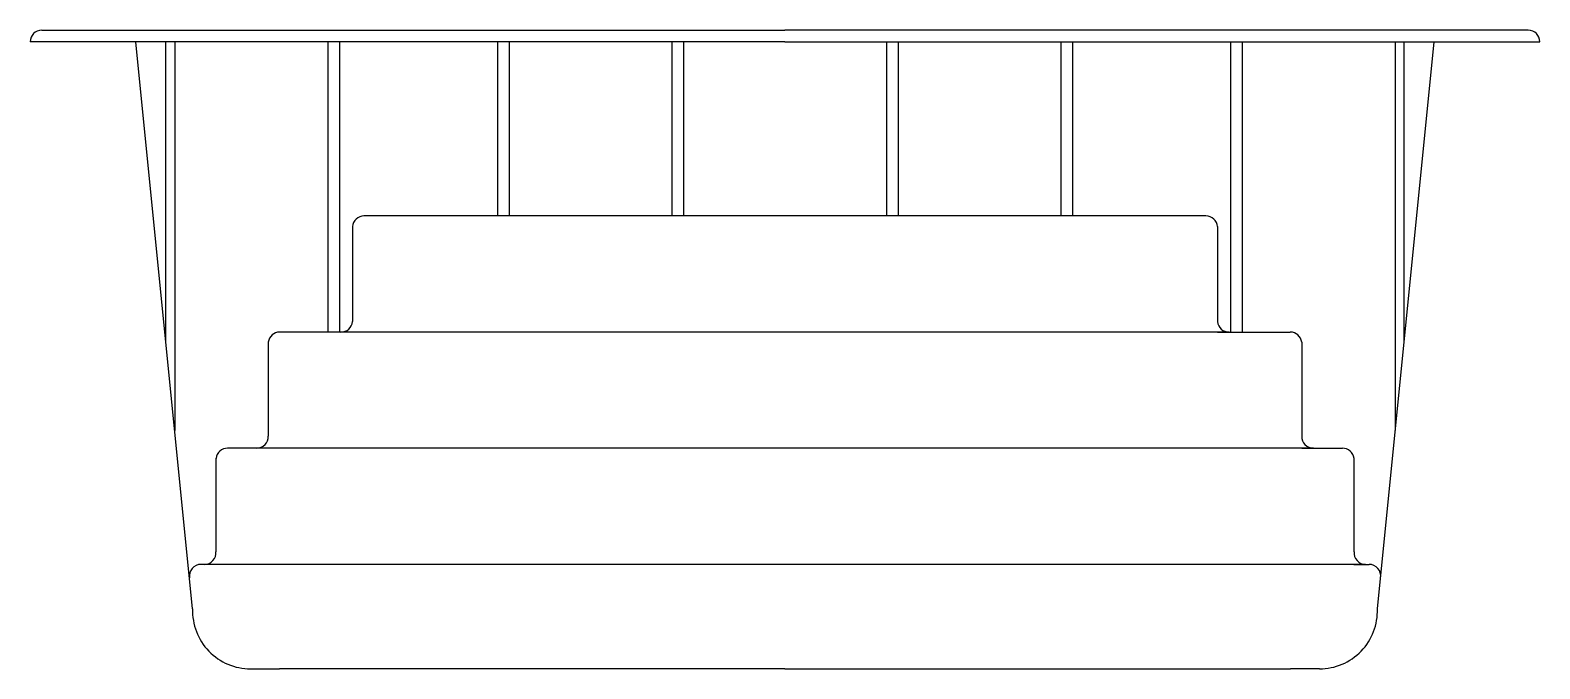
# Model space of a CAD drawing. Extents: x -1194.26 to -1191.66, y 432.16 to 433.26.
import ezdxf

# ---------------------------------------------------------------- set-up
doc = ezdxf.new("R2010")
doc.units = 0
doc.header["$LTSCALE"] = 10
doc.header["$MEASUREMENT"] = 0
doc.layers.add('Piscinas_Fibratec', color=4, linetype='CONTINUOUS')

msp = doc.modelspace()

# ---------------------------------------------------------------- linework, layer by layer
at = {"layer": 'Piscinas_Fibratec', "color": 2}
for p, q in [((-1192.9555, 433.2422), (-1194.2555, 433.2422)), ((-1194.2355, 433.2622), (-1194.0755, 433.2622)), ((-1194.0755, 433.2622), (-1192.9555, 433.2622)), ((-1191.8355, 433.2622), (-1192.9555, 433.2622)), ((-1192.9555, 433.2422), (-1191.6555, 433.2422)), ((-1191.6755, 433.2622), (-1191.8355, 433.2622))]:
    msp.add_line(p, q, dxfattribs=at)
at = {"layer": 'Piscinas_Fibratec'}
for p, q in [((-1193.9758, 432.2656), (-1194.0735, 433.2422)), ((-1191.9351, 432.2656), (-1191.8375, 433.2422)), ((-1192.2304, 432.9422), (-1193.6806, 432.9422)), ((-1193.7005, 432.9241), (-1193.7005, 432.7604)), ((-1192.2105, 432.9241), (-1192.2105, 432.7604)), ((-1193.8455, 432.725), (-1193.8455, 432.5632)), ((-1193.7005, 432.7422), (-1193.8257, 432.7422)), ((-1192.1906, 432.7422), (-1193.7005, 432.7422)), ((-1192.2105, 432.7422), (-1192.0853, 432.7422)), ((-1192.0655, 432.725), (-1192.0655, 432.5632)), ((-1193.8455, 432.5422), (-1193.9156, 432.5422)), ((-1192.0455, 432.5422), (-1193.8455, 432.5422)), ((-1192.0655, 432.5422), (-1191.9953, 432.5422)), ((-1193.9355, 432.5248), (-1193.9355, 432.3639)), ((-1191.9755, 432.5248), (-1191.9755, 432.3639)), ((-1193.9355, 432.3422), (-1193.9614, 432.3422)), ((-1191.9555, 432.3422), (-1193.9355, 432.3422)), ((-1191.9755, 432.3422), (-1191.9495, 432.3422)), ((-1193.8759, 432.1622), (-1193.8259, 432.1622)), ((-1192.9555, 432.1622), (-1193.8259, 432.1622)), ((-1192.9555, 432.1622), (-1192.0851, 432.1622)), ((-1192.0351, 432.1622), (-1192.0851, 432.1622))]:
    msp.add_line(p, q, dxfattribs=at)
at = {"layer": 'Piscinas_Fibratec', "color": 1}
for p, q in [((-1194.0221, 432.7283), (-1194.0221, 433.2422)), ((-1194.0065, 433.241), (-1194.0065, 432.5725)), ((-1193.7428, 433.241), (-1193.7428, 432.7422)), ((-1193.7228, 433.241), (-1193.7228, 432.7422)), ((-1193.4504, 433.2422), (-1193.4504, 432.9422)), ((-1193.4304, 433.2422), (-1193.4304, 432.9422)), ((-1193.1504, 433.2422), (-1193.1504, 432.9422)), ((-1193.1304, 433.2422), (-1193.1304, 432.9422)), ((-1192.7805, 433.2422), (-1192.7805, 432.9422)), ((-1192.7605, 433.2422), (-1192.7605, 432.9422)), ((-1192.4805, 433.2422), (-1192.4805, 432.9422)), ((-1192.4605, 433.2422), (-1192.4605, 432.9422)), ((-1192.1882, 433.241), (-1192.1882, 432.7422)), ((-1192.1682, 433.241), (-1192.1682, 432.7422)), ((-1191.9045, 433.241), (-1191.9045, 432.5725)), ((-1191.8889, 432.7283), (-1191.8889, 433.2422))]:
    msp.add_line(p, q, dxfattribs=at)
at = {"layer": 'Piscinas_Fibratec', "color": 2}
for centre, start, end in [((-1194.2355, 433.2422), 90, 180), ((-1191.6755, 433.2422), 0, 90)]:
    msp.add_arc(centre, 0.02, start, end, dxfattribs=at)
at = {"layer": 'Piscinas_Fibratec'}
for centre, radius, start, end in [((-1193.6806, 432.9222), 0.02, 90, 174.7506), ((-1192.2304, 432.9222), 0.02, 5.2494, 90), ((-1193.7204, 432.7622), 0.02, 270, 354.7506), ((-1192.1906, 432.7622), 0.02, 185.2494, 270), ((-1193.8257, 432.7222), 0.02, 90, 172.1754), ((-1192.0853, 432.7222), 0.02, 7.8246, 90), ((-1193.8655, 432.5622), 0.02, 270, 2.6119), ((-1192.0455, 432.5622), 0.02, 177.3881, 270), ((-1193.9156, 432.5222), 0.02, 90, 172.7335), ((-1191.9953, 432.5222), 0.02, 7.2665, 90), ((-1193.9554, 432.3622), 0.02, 270, 4.7445), ((-1191.9555, 432.3622), 0.02, 175.2555, 270), ((-1193.9614, 432.3222), 0.02, 90, 189.1992), ((-1191.9495, 432.3222), 0.02, 350.8008, 90), ((-1193.8759, 432.2622), 0.1, 178.0596, 270), ((-1192.0351, 432.2622), 0.1, 270, 1.9404)]:
    msp.add_arc(centre, radius, start, end, dxfattribs=at)

doc.saveas('drawing.dxf')
